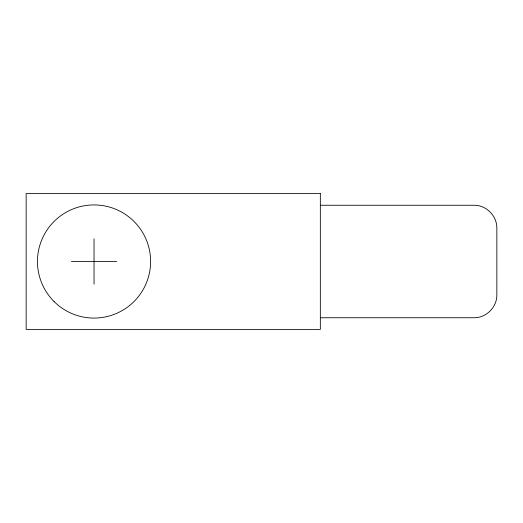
<?xml version="1.0" encoding="UTF-8"?>
<svg xmlns="http://www.w3.org/2000/svg" width="523" height="523" viewBox="0 0 523 523"><rect width="100%" height="100%" fill="white"/><g stroke="black" fill="none" stroke-linecap="round" stroke-linejoin="round"><path stroke-width="0.78" d="M320.338 205.251L474.217 205.251C486.357 205.179 496.928 215.822 496.85 227.95L496.85 295.05C496.928 307.178 486.357 317.821 474.217 317.749L320.338 317.749M71.409 261.5L116.668 261.5M94.042 238.867L94.042 284.133M320.338 193.608L26.15 193.608L26.15 329.392L320.338 329.392L320.338 193.608M54.131 301.601A56.576 56.576 0 0 0 148.722 276.013A56.576 56.576 0 0 0 79.267 206.886A56.576 56.576 0 0 0 54.131 301.601"/></g></svg>
